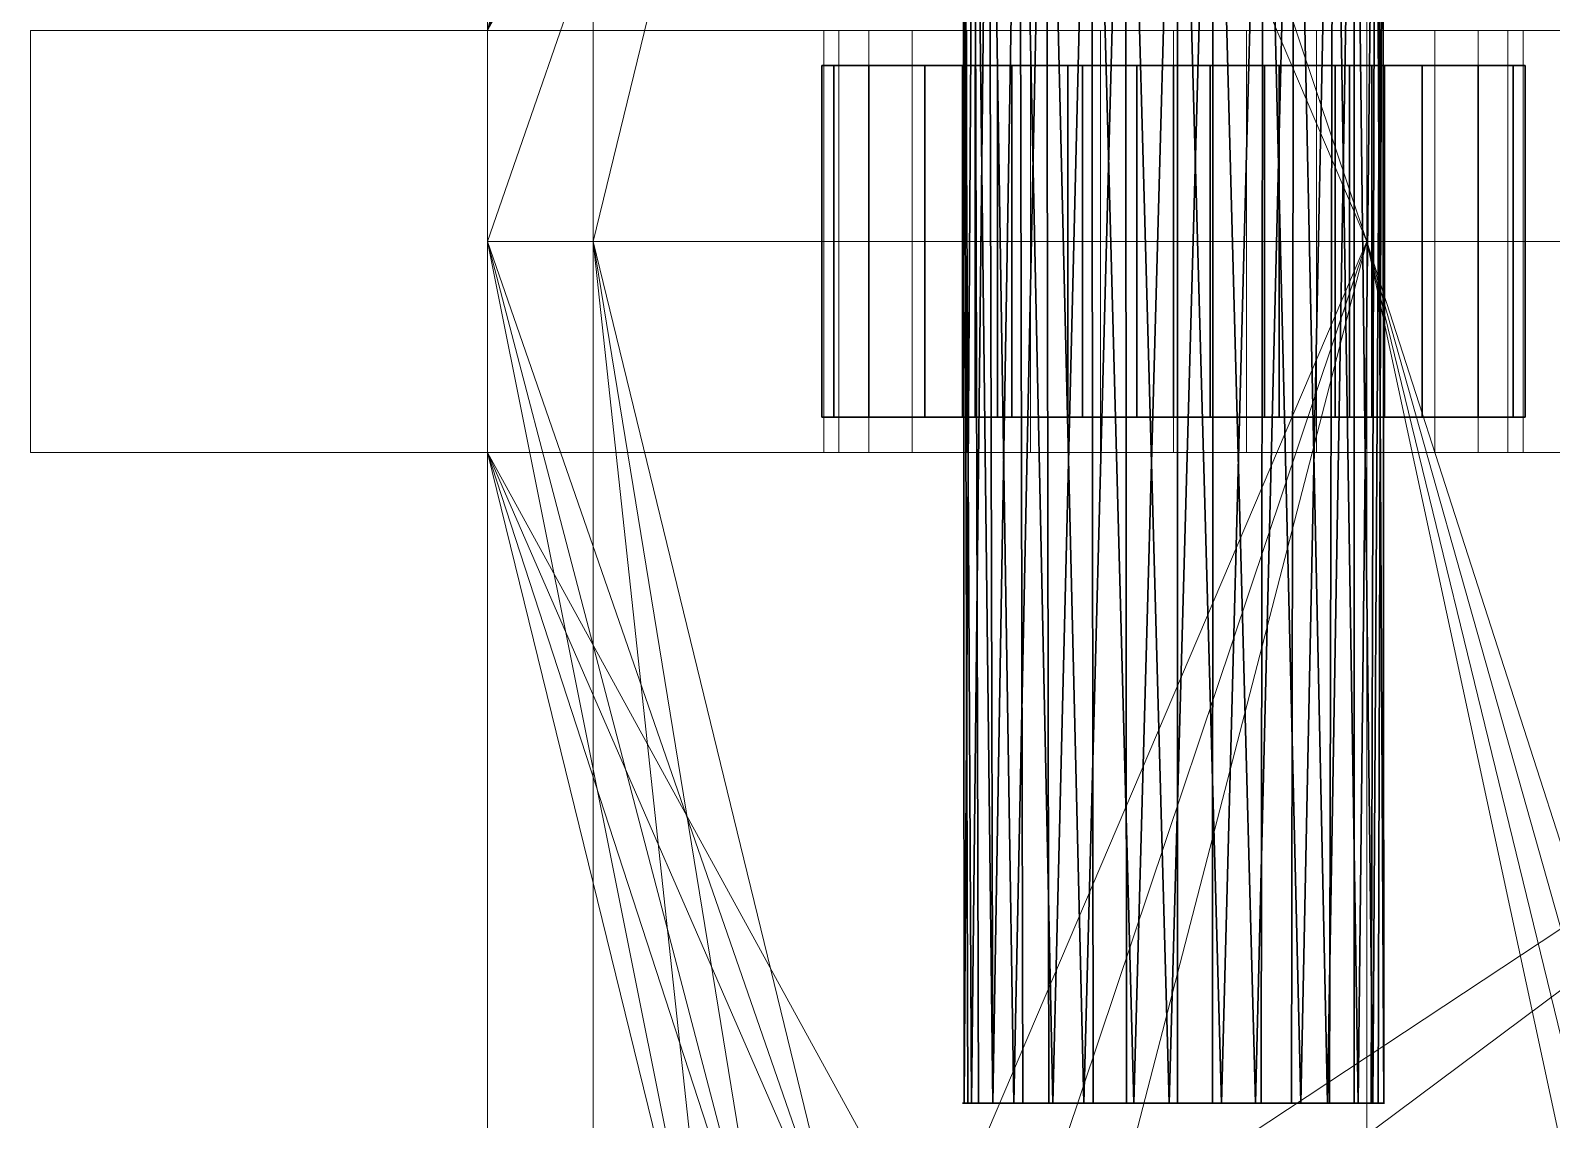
# Model space of a CAD drawing. Header units: millimetres. Extents: x -288 to 127, y 0 to 138.
# Drawn here: x -13 to 30.25, y 22.03 to 53 of the extents above; entities that cross this region are included whole.
import ezdxf

# ---------------------------------------------------------------- set-up
doc = ezdxf.new("R2010")
doc.units = ezdxf.units.MM
doc.layers.add('1', color=7, linetype='Continuous', true_color=0xffffff)

# ---------------------------------------------------------------- blocks, each defined once
blk = doc.blocks.new('UG_SURFACE_001')
at = {"layer": '1', "color": 30, "linetype": 'Continuous', "lineweight": 18}
for points in [[(6.518727, 79.559579, 12), (6, 82.000002, 12), (0, 93.999997, 12), (0, 52.999999, 12)], [(0, 77.500001), (0, 46.999998), (0, 52.999999, 12), (0, 93.999997, 12)], [(50.999999, 52.999999, 12), (50.999999, 93.999997, 12), (17.868886, 83.247468, 12), (17.868886, 80.752529, 12)], [(17.868886, 80.752529, 12), (16.854102, 78.473285, 12), (50.999999, 52.999999, 12)], [(0, 52.999999, 12), (7.985217, 77.541128, 12), (6.518727, 79.559579, 12)], [(50.999999, 52.999999, 12), (16.854102, 78.473285, 12), (15, 76.803848, 12)], [(0, 52.999999, 12), (10.145898, 76.293662, 12), (7.985217, 77.541128, 12)], [(0, 46.999998), (0, 77.500001), (8.056457, 77.500001), (10.145898, 76.293662)], [(15, 76.803848), (15.773155, 77.500001), (25, 77.500001), (25, 46.999998)], [(25, 77.500001), (57, 77.500001), (57, 46.999998), (25, 46.999998)], [(15, 76.803848, 12), (12.62717, 76.03287, 12), (0, 52.999999, 12), (50.999999, 52.999999, 12)], [(25, 46.999998), (12.62717, 76.03287), (15, 76.803848)], [(12.62717, 76.03287, 12), (10.145898, 76.293662, 12), (0, 52.999999, 12)], [(10.145898, 76.293662), (12.62717, 76.03287), (25, 46.999998), (0, 46.999998)], [(0, 41.000001, 12), (-13, 41.000001, 12), (-13, 52.999999, 12), (0, 52.999999, 12)], [(-13, 41.000001, 12), (-13, 41.000001, 187.000006), (-13, 52.999999, 187.000006), (-13, 52.999999, 12)], [(-13, 41.000001, 187.000006), (127.000004, 41.000001, 187.000006), (127.000004, 52.999999, 187.000006), (-13, 52.999999, 187.000006)], [(-13, 52.999999, 12), (9.989435, 52.999999, 148.909837), (12.068552, 52.999999, 145.308688)], [(-13, 52.999999, 12), (-13, 52.999999, 187.000006), (9.554781, 52.999999, 153.045282), (9.989435, 52.999999, 148.909837)], [(-13, 52.999999, 187.000006), (13.622147, 52.999999, 160.090163), (10.839746, 52.999999, 157.000005)], [(10.839746, 52.999999, 157.000005), (9.554781, 52.999999, 153.045282), (-13, 52.999999, 187.000006)], [(-13, 52.999999, 187.000006), (127.000004, 52.999999, 187.000006), (21.579117, 52.999999, 161.781475), (17.420882, 52.999999, 161.781475)], [(17.420882, 52.999999, 161.781475), (13.622147, 52.999999, 160.090163), (-13, 52.999999, 187.000006)], [(0, 52.999999, 12), (-13, 52.999999, 12), (12.068552, 52.999999, 145.308688)], [(0, 46.999998), (0, 41.000001, 12), (0, 52.999999, 12)], [(12.068552, 52.999999, 145.308688), (50.999999, 52.999999, 112.000003), (50.999999, 52.999999, 12), (0, 52.999999, 12)], [(9.554781, 41.000001, 153.045282), (9.554781, 52.999999, 153.045282), (10.839746, 52.999999, 157.000005), (10.839746, 41.000001, 157.000005)], [(9.989435, 41.000001, 148.909837), (9.989435, 52.999999, 148.909837), (9.554781, 52.999999, 153.045282), (9.554781, 41.000001, 153.045282)], [(12.068552, 41.000001, 145.308688), (12.068552, 52.999999, 145.308688), (9.989435, 52.999999, 148.909837), (9.989435, 41.000001, 148.909837)], [(10.839746, 41.000001, 157.000005), (10.839746, 52.999999, 157.000005), (13.622147, 52.999999, 160.090163), (13.622147, 41.000001, 160.090163)], [(50.999999, 52.999999, 112.000003), (12.068552, 52.999999, 145.308688), (15.432633, 52.999999, 142.86454)], [(15.432633, 41.000001, 142.86454), (15.432633, 52.999999, 142.86454), (12.068552, 52.999999, 145.308688), (12.068552, 41.000001, 145.308688)], [(13.622147, 41.000001, 160.090163), (13.622147, 52.999999, 160.090163), (17.420882, 52.999999, 161.781475), (17.420882, 41.000001, 161.781475)], [(15.432633, 52.999999, 142.86454), (19.5, 52.999999, 142.000005), (50.999999, 52.999999, 112.000003)], [(19.5, 41.000001, 142.000005), (19.5, 52.999999, 142.000005), (15.432633, 52.999999, 142.86454), (15.432633, 41.000001, 142.86454)], [(17.420882, 41.000001, 161.781475), (17.420882, 52.999999, 161.781475), (21.579117, 52.999999, 161.781475), (21.579117, 41.000001, 161.781475)], [(50.999999, 52.999999, 112.000003), (19.5, 52.999999, 142.000005), (23.567367, 52.999999, 142.86454)], [(23.567367, 41.000001, 142.86454), (23.567367, 52.999999, 142.86454), (19.5, 52.999999, 142.000005), (19.5, 41.000001, 142.000005)], [(21.579117, 52.999999, 161.781475), (127.000004, 52.999999, 187.000006), (92.420883, 52.999999, 161.781475), (88.622145, 52.999999, 160.090163)], [(25.377853, 52.999999, 160.090163), (21.579117, 52.999999, 161.781475), (85.839748, 52.999999, 157.000005)], [(88.622145, 52.999999, 160.090163), (85.839748, 52.999999, 157.000005), (21.579117, 52.999999, 161.781475)], [(21.579117, 41.000001, 161.781475), (21.579117, 52.999999, 161.781475), (25.377853, 52.999999, 160.090163), (25.377853, 41.000001, 160.090163)], [(23.567367, 52.999999, 142.86454), (26.931448, 52.999999, 145.308688), (63.000001, 52.999999, 112.000003), (50.999999, 52.999999, 112.000003)], [(26.931448, 41.000001, 145.308688), (26.931448, 52.999999, 145.308688), (23.567367, 52.999999, 142.86454), (23.567367, 41.000001, 142.86454)], [(85.839748, 52.999999, 157.000005), (28.160254, 52.999999, 157.000005), (25.377853, 52.999999, 160.090163)], [(25.377853, 41.000001, 160.090163), (25.377853, 52.999999, 160.090163), (28.160254, 52.999999, 157.000005), (28.160254, 41.000001, 157.000005)], [(84.989436, 52.999999, 148.909837), (26.931448, 52.999999, 145.308688), (29.010566, 52.999999, 148.909837)], [(84.989436, 52.999999, 148.909837), (87.06855, 52.999999, 145.308688), (63.000001, 52.999999, 112.000003), (26.931448, 52.999999, 145.308688)], [(29.010566, 41.000001, 148.909837), (29.010566, 52.999999, 148.909837), (26.931448, 52.999999, 145.308688), (26.931448, 41.000001, 145.308688)], [(28.160254, 52.999999, 157.000005), (85.839748, 52.999999, 157.000005), (84.554784, 52.999999, 153.045282)], [(29.44522, 52.999999, 153.045282), (28.160254, 52.999999, 157.000005), (84.554784, 52.999999, 153.045282)], [(28.160254, 41.000001, 157.000005), (28.160254, 52.999999, 157.000005), (29.44522, 52.999999, 153.045282), (29.44522, 41.000001, 153.045282)], [(29.010566, 52.999999, 148.909837), (29.44522, 52.999999, 153.045282), (84.554784, 52.999999, 153.045282), (84.989436, 52.999999, 148.909837)], [(29.44522, 41.000001, 153.045282), (29.44522, 52.999999, 153.045282), (29.010566, 52.999999, 148.909837), (29.010566, 41.000001, 148.909837)], [(0, 0, 12), (0, 41.000001, 12), (0, 46.999998), (0, 7.5)], [(0, 7.5), (0, 46.999998), (6.518727, 14.44042), (6, 12)], [(0, 46.999998), (10.145898, 17.706338), (7.985217, 16.458869)], [(0, 46.999998), (25, 46.999998), (12.62717, 17.967131), (10.145898, 17.706338)], [(7.985217, 16.458869), (6.518727, 14.44042), (0, 46.999998)], [(15, 17.196152), (12.62717, 17.967131), (25, 46.999998)], [(25, 46.999998), (16.854102, 15.526712), (15, 17.196152)], [(25, 46.999998), (25, 7.5), (17.868886, 13.24747), (16.854102, 15.526712)], [(25, 46.999998), (34.07295, 14.853169), (32.992609, 14.229435)], [(25, 46.999998), (57, 46.999998), (36.499999, 14.598076), (35.313584, 14.983566)], [(32.992609, 14.229435), (32.259364, 13.22021), (25, 46.999998)], [(35.313584, 14.983566), (34.07295, 14.853169), (25, 46.999998)], [(32.259364, 13.22021), (32.000002, 12), (25, 7.5), (25, 46.999998)], [(-13, 41.000001, 187.000006), (17.420882, 41.000001, 161.781475), (21.579117, 41.000001, 161.781475)], [(-13, 41.000001, 187.000006), (13.622147, 41.000001, 160.090163), (17.420882, 41.000001, 161.781475)], [(127.000004, 41.000001, 187.000006), (-13, 41.000001, 187.000006), (92.420883, 41.000001, 161.781475), (96.57912, 41.000001, 161.781475)], [(21.579117, 41.000001, 161.781475), (25.377853, 41.000001, 160.090163), (85.839748, 41.000001, 157.000005), (-13, 41.000001, 187.000006)], [(-13, 41.000001, 12), (12.068552, 41.000001, 145.308688), (9.989435, 41.000001, 148.909837)], [(-13, 41.000001, 187.000006), (85.839748, 41.000001, 157.000005), (88.622145, 41.000001, 160.090163)], [(-13, 41.000001, 187.000006), (10.839746, 41.000001, 157.000005), (13.622147, 41.000001, 160.090163)], [(9.989435, 41.000001, 148.909837), (9.554781, 41.000001, 153.045282), (-13, 41.000001, 187.000006), (-13, 41.000001, 12)], [(88.622145, 41.000001, 160.090163), (92.420883, 41.000001, 161.781475), (-13, 41.000001, 187.000006)], [(9.554781, 41.000001, 153.045282), (10.839746, 41.000001, 157.000005), (-13, 41.000001, 187.000006)], [(-13, 41.000001, 12), (0, 41.000001, 12), (19.5, 41.000001, 142.000005), (15.432633, 41.000001, 142.86454)], [(15.432633, 41.000001, 142.86454), (12.068552, 41.000001, 145.308688), (-13, 41.000001, 12)], [(23.567367, 41.000001, 142.86454), (19.5, 41.000001, 142.000005), (0, 41.000001, 12), (50.999999, 41.000001, 12)], [(0, 41.000001, 12), (6.518727, 14.44042, 12), (7.985217, 16.458869, 12)], [(7.985217, 16.458869, 12), (10.145898, 17.706338, 12), (0, 41.000001, 12)], [(50.999999, 41.000001, 12), (0, 41.000001, 12), (12.62717, 17.967131, 12), (15, 17.196152, 12)], [(6, 12, 12), (6.518727, 14.44042, 12), (0, 41.000001, 12), (0, 0, 12)], [(10.145898, 17.706338, 12), (12.62717, 17.967131, 12), (0, 41.000001, 12)], [(50.999999, 41.000001, 12), (15, 17.196152, 12), (16.854102, 15.526712, 12)], [(50.999999, 41.000001, 12), (16.854102, 15.526712, 12), (17.868886, 13.24747, 12), (35.313584, 14.983566, 12)], [(50.999999, 41.000001, 12), (50.999999, 41.000001, 112.000003), (26.931448, 41.000001, 145.308688), (23.567367, 41.000001, 142.86454)], [(84.989436, 41.000001, 148.909837), (84.554784, 41.000001, 153.045282), (25.377853, 41.000001, 160.090163), (28.160254, 41.000001, 157.000005)], [(84.554784, 41.000001, 153.045282), (85.839748, 41.000001, 157.000005), (25.377853, 41.000001, 160.090163)], [(29.010566, 41.000001, 148.909837), (26.931448, 41.000001, 145.308688), (50.999999, 41.000001, 112.000003)], [(28.160254, 41.000001, 157.000005), (50.999999, 41.000001, 112.000003), (87.06855, 41.000001, 145.308688), (84.989436, 41.000001, 148.909837)], [(50.999999, 41.000001, 112.000003), (28.160254, 41.000001, 157.000005), (29.44522, 41.000001, 153.045282)], [(50.999999, 41.000001, 112.000003), (29.44522, 41.000001, 153.045282), (29.010566, 41.000001, 148.909837)]]:
    blk.add_3dface(points, dxfattribs=at)
blk = doc.blocks.new('stoika_kon_BODY')
at = {"layer": '1', "color": 30, "linetype": 'Continuous', "lineweight": 18}
for p, q in [((0, 94), (0, 0)), ((-13, 41, 187), (-13, 53, 187)), ((-13, 41, 12), (-13, 53, 12)), ((0, 41, 12), (0, 53, 12)), ((-13, 41, 12), (-13, 41, 187)), ((-13, 41, 187), (127, 41, 187)), ((-13, 41, 12), (0, 41, 12)), ((0, 0, 12), (0, 41, 12)), ((0, 41, 12), (51, 41, 12))]:
    blk.add_line(p, q, dxfattribs=at)
at = {"layer": '1', "color": 30, "linetype": 'Continuous', "lineweight": 18, "extrusion": (0, -1, 0)}
blk.add_circle((19.5, 152, -41), 10, dxfattribs=at)
at = {"layer": '1', "color": 30, "linetype": 'Continuous', "lineweight": 18}
blk.add_blockref('UG_SURFACE_001', (0, 0), dxfattribs=at)
blk = doc.blocks.new('UG_SURFACE_003')
at = {"layer": '1', "color": 30, "linetype": 'Continuous', "lineweight": 18}
for points in [[(3, 77.500001, 12), (0, 77.500001, 12), (0, 46.999998, 12), (3, 46.999998, 12)], [(0, 46.999998), (0, 77.500001), (8.056457, 77.500001), (10.145898, 76.293662)], [(0, 77.500001), (0, 46.999998), (0, 46.999998, 12), (0, 77.500001, 12)], [(10.145898, 76.293662, 12), (8.056457, 77.500001, 12), (3, 77.500001, 12), (3, 46.999998, 12)], [(25, 46.999998, 12), (25, 77.500001, 12), (15.773155, 77.500001, 12), (15, 76.803848, 12)], [(15, 76.803848), (15.773155, 77.500001), (25, 77.500001), (25, 46.999998)], [(57, 77.500001, 12), (25, 77.500001, 12), (25, 46.999998, 12), (57, 46.999998, 12)], [(25, 77.500001), (57, 77.500001), (57, 46.999998), (25, 46.999998)], [(15, 76.803848, 12), (12.62717, 76.03287, 12), (25, 46.999998, 12)], [(25, 46.999998), (12.62717, 76.03287), (15, 76.803848)], [(10.145898, 76.293662), (12.62717, 76.03287), (25, 46.999998), (0, 46.999998)], [(3, 46.999998, 12), (25, 46.999998, 12), (12.62717, 76.03287, 12), (10.145898, 76.293662, 12)], [(3, 46.999998, 12), (0, 46.999998, 12), (0, 7.5, 12), (3, 7.5, 12)], [(0, 7.5), (0, 46.999998), (6.518727, 14.44042), (6, 12)], [(0, 46.999998), (10.145898, 17.706338), (7.985217, 16.458869)], [(12.62717, 17.967131), (10.145898, 17.706338), (0, 46.999998), (25, 46.999998)], [(7.985217, 16.458869), (6.518727, 14.44042), (0, 46.999998)], [(0, 46.999998), (0, 7.5), (0, 7.5, 12), (0, 46.999998, 12)], [(25, 46.999998, 12), (3, 46.999998, 12), (10.145898, 17.706338, 12), (12.62717, 17.967131, 12)], [(3, 46.999998, 12), (6.518727, 14.44042, 12), (7.985217, 16.458869, 12)], [(7.985217, 16.458869, 12), (10.145898, 17.706338, 12), (3, 46.999998, 12)], [(6, 12, 12), (6.518727, 14.44042, 12), (3, 46.999998, 12), (3, 7.5, 12)], [(12.62717, 17.967131, 12), (15, 17.196152, 12), (25, 46.999998, 12)], [(25, 46.999998), (15, 17.196152), (12.62717, 17.967131)], [(25, 46.999998, 12), (15, 17.196152, 12), (16.854102, 15.526712, 12)], [(16.854102, 15.526712), (15, 17.196152), (25, 46.999998)], [(16.854102, 15.526712, 12), (17.868886, 13.24747, 12), (25, 7.5, 12), (25, 46.999998, 12)], [(25, 46.999998), (25, 7.5), (17.868886, 13.24747), (16.854102, 15.526712)], [(25, 46.999998, 12), (32.259364, 13.22021, 12), (32.992609, 14.229435, 12)], [(25, 46.999998, 12), (34.07295, 14.853169, 12), (35.313584, 14.983566, 12)], [(25, 46.999998, 12), (25, 7.5, 12), (32.000002, 12, 12), (32.259364, 13.22021, 12)], [(35.313584, 14.983566, 12), (36.499999, 14.598076, 12), (57, 46.999998, 12), (25, 46.999998, 12)], [(32.992609, 14.229435, 12), (34.07295, 14.853169, 12), (25, 46.999998, 12)], [(25, 46.999998), (34.07295, 14.853169), (32.992609, 14.229435)], [(25, 46.999998), (57, 46.999998), (36.499999, 14.598076), (35.313584, 14.983566)], [(32.992609, 14.229435), (32.259364, 13.22021), (25, 46.999998)], [(35.313584, 14.983566), (34.07295, 14.853169), (25, 46.999998)], [(32.259364, 13.22021), (32.000002, 12), (25, 7.5), (25, 46.999998)]]:
    blk.add_3dface(points, dxfattribs=at)
blk = doc.blocks.new('plohadka_pod_stoiku_kon_BODY')
at = {"layer": '1', "color": 30, "linetype": 'Continuous', "lineweight": 18}
for p, q in [((0, 94), (0, 0)), ((0, 0, 12), (0, 94, 12))]:
    blk.add_line(p, q, dxfattribs=at)
blk.add_blockref('UG_SURFACE_003', (0, 0), dxfattribs=at)
blk = doc.blocks.new('UG_SURFACE_007')
at = {"layer": '1', "color": 11, "linetype": 'Continuous', "lineweight": 25}
for points in [[(0, 10, 10), (-2.58819, 9.659259, 10), (-1.041889, 5.908846, 10), (1.041889, 5.908846, 10)], [(0, 10, 10), (0, 10), (-2.58819, 9.659259), (-2.58819, 9.659259, 10)], [(1.041889, 5.908846), (-1.041889, 5.908846), (-2.58819, 9.659259), (0, 10)], [(1.041889, 5.908846, 10), (2.58819, 9.659259, 10), (0, 10, 10)], [(2.58819, 9.659259, 10), (2.58819, 9.659259), (0, 10), (0, 10, 10)], [(0, 10), (2.58819, 9.659259), (1.041889, 5.908846)], [(-2.58819, 9.659259, 10), (-5, 8.660254, 10), (-3, 5.196152, 10), (-1.041889, 5.908846, 10)], [(-2.58819, 9.659259, 10), (-2.58819, 9.659259), (-5, 8.660254), (-5, 8.660254, 10)], [(-1.041889, 5.908846), (-3, 5.196152), (-5, 8.660254), (-2.58819, 9.659259)], [(5, 8.660254, 10), (2.58819, 9.659259, 10), (1.041889, 5.908846, 10), (3, 5.196152, 10)], [(2.58819, 9.659259), (5, 8.660254), (3, 5.196152), (1.041889, 5.908846)], [(5, 8.660254, 10), (5, 8.660254), (2.58819, 9.659259), (2.58819, 9.659259, 10)], [(-4.596266, 3.856726, 10), (-3, 5.196152, 10), (-5, 8.660254, 10), (-7.071068, 7.071068, 10)], [(-5, 8.660254, 10), (-5, 8.660254), (-7.071068, 7.071068), (-7.071068, 7.071068, 10)], [(-7.071068, 7.071068), (-5, 8.660254), (-3, 5.196152), (-4.596266, 3.856726)], [(7.071068, 7.071068, 10), (5, 8.660254, 10), (3, 5.196152, 10), (4.596266, 3.856726, 10)], [(4.596266, 3.856726), (3, 5.196152), (5, 8.660254), (7.071068, 7.071068)], [(7.071068, 7.071068, 10), (7.071068, 7.071068), (5, 8.660254), (5, 8.660254, 10)], [(-4.596266, 3.856726, 10), (-7.071068, 7.071068, 10), (-8.660254, 5, 10)], [(-7.071068, 7.071068, 10), (-7.071068, 7.071068), (-8.660254, 5), (-8.660254, 5, 10)], [(-8.660254, 5), (-7.071068, 7.071068), (-4.596266, 3.856726)], [(8.660254, 5, 10), (7.071068, 7.071068, 10), (4.596266, 3.856726, 10), (5.638156, 2.052121, 10)], [(5.638156, 2.052121), (4.596266, 3.856726), (7.071068, 7.071068), (8.660254, 5)], [(8.660254, 5, 10), (8.660254, 5), (7.071068, 7.071068), (7.071068, 7.071068, 10)], [(-1.041889, 5.908846), (-1.041889, 5.908846, 10), (-3, 5.196152, 10), (-3, 5.196152)], [(1.041889, 5.908846), (1.041889, 5.908846, 10), (-1.041889, 5.908846, 10), (-1.041889, 5.908846)], [(3, 5.196152), (3, 5.196152, 10), (1.041889, 5.908846, 10), (1.041889, 5.908846)], [(-3, 5.196152), (-3, 5.196152, 10), (-4.596266, 3.856726, 10), (-4.596266, 3.856726)], [(4.596266, 3.856726), (4.596266, 3.856726, 10), (3, 5.196152, 10), (3, 5.196152)], [(-8.660254, 5, 10), (-9.659259, 2.58819, 10), (-5.638156, 2.052121, 10), (-4.596266, 3.856726, 10)], [(-8.660254, 5, 10), (-8.660254, 5), (-9.659259, 2.58819), (-9.659259, 2.58819, 10)], [(-4.596266, 3.856726), (-5.638156, 2.052121), (-9.659259, 2.58819), (-8.660254, 5)], [(5.638156, 2.052121, 10), (9.659259, 2.58819, 10), (8.660254, 5, 10)], [(8.660254, 5), (9.659259, 2.58819), (5.638156, 2.052121)], [(9.659259, 2.58819, 10), (9.659259, 2.58819), (8.660254, 5), (8.660254, 5, 10)], [(-4.596266, 3.856726), (-4.596266, 3.856726, 10), (-5.638156, 2.052121, 10), (-5.638156, 2.052121)], [(5.638156, 2.052121), (5.638156, 2.052121, 10), (4.596266, 3.856726, 10), (4.596266, 3.856726)], [(-9.659259, 2.58819, 10), (-10, 0, 10), (-6, 0, 10), (-5.638156, 2.052121, 10)], [(-9.659259, 2.58819, 10), (-9.659259, 2.58819), (-10, 0), (-10, 0, 10)], [(-5.638156, 2.052121), (-6, 0), (-10, 0), (-9.659259, 2.58819)], [(5.638156, 2.052121, 10), (6, 0, 10), (10, 0, 10), (9.659259, 2.58819, 10)], [(9.659259, 2.58819), (10, 0), (6, 0), (5.638156, 2.052121)], [(10, 0, 10), (10, 0), (9.659259, 2.58819), (9.659259, 2.58819, 10)], [(-5.638156, 2.052121), (-5.638156, 2.052121, 10), (-6, 0, 10), (-6, 0)], [(6, 0), (6, 0, 10), (5.638156, 2.052121, 10), (5.638156, 2.052121)], [(-10, 0, 10), (-9.659259, -2.58819, 10), (-5.638156, -2.052121, 10), (-6, 0, 10)], [(-10, 0, 10), (-10, 0), (-9.659259, -2.58819), (-9.659259, -2.58819, 10)], [(-9.659259, -2.58819), (-10, 0), (-6, 0), (-5.638156, -2.052121)], [(-6, 0), (-6, 0, 10), (-5.638156, -2.052121, 10), (-5.638156, -2.052121)], [(9.659259, -2.58819, 10), (10, 0, 10), (6, 0, 10), (5.638156, -2.052121, 10)], [(10, 0), (9.659259, -2.58819), (5.638156, -2.052121), (6, 0)], [(5.638156, -2.052121), (5.638156, -2.052121, 10), (6, 0, 10), (6, 0)], [(9.659259, -2.58819, 10), (9.659259, -2.58819), (10, 0), (10, 0, 10)], [(-5.638156, -2.052121, 10), (-9.659259, -2.58819, 10), (-8.660254, -5, 10)], [(-8.660254, -5), (-9.659259, -2.58819), (-5.638156, -2.052121)], [(-8.660254, -5, 10), (-7.071068, -7.071068, 10), (-4.596266, -3.856726, 10), (-5.638156, -2.052121, 10)], [(-5.638156, -2.052121), (-4.596266, -3.856726), (-7.071068, -7.071068), (-8.660254, -5)], [(-5.638156, -2.052121), (-5.638156, -2.052121, 10), (-4.596266, -3.856726, 10), (-4.596266, -3.856726)], [(8.660254, -5, 10), (9.659259, -2.58819, 10), (5.638156, -2.052121, 10), (4.596266, -3.856726, 10)], [(4.596266, -3.856726), (5.638156, -2.052121), (9.659259, -2.58819), (8.660254, -5)], [(4.596266, -3.856726), (4.596266, -3.856726, 10), (5.638156, -2.052121, 10), (5.638156, -2.052121)], [(-9.659259, -2.58819, 10), (-9.659259, -2.58819), (-8.660254, -5), (-8.660254, -5, 10)], [(8.660254, -5, 10), (8.660254, -5), (9.659259, -2.58819), (9.659259, -2.58819, 10)], [(-3, -5.196152, 10), (-4.596266, -3.856726, 10), (-7.071068, -7.071068, 10), (-5, -8.660254, 10)], [(-5, -8.660254), (-7.071068, -7.071068), (-4.596266, -3.856726), (-3, -5.196152)], [(-4.596266, -3.856726), (-4.596266, -3.856726, 10), (-3, -5.196152, 10), (-3, -5.196152)], [(5, -8.660254, 10), (7.071068, -7.071068, 10), (4.596266, -3.856726, 10), (3, -5.196152, 10)], [(3, -5.196152), (4.596266, -3.856726), (7.071068, -7.071068), (5, -8.660254)], [(3, -5.196152), (3, -5.196152, 10), (4.596266, -3.856726, 10), (4.596266, -3.856726)], [(4.596266, -3.856726, 10), (7.071068, -7.071068, 10), (8.660254, -5, 10)], [(8.660254, -5), (7.071068, -7.071068), (4.596266, -3.856726)], [(-8.660254, -5, 10), (-8.660254, -5), (-7.071068, -7.071068), (-7.071068, -7.071068, 10)], [(7.071068, -7.071068, 10), (7.071068, -7.071068), (8.660254, -5), (8.660254, -5, 10)], [(-5, -8.660254, 10), (-2.58819, -9.659259, 10), (-1.041889, -5.908846, 10), (-3, -5.196152, 10)], [(-3, -5.196152), (-1.041889, -5.908846), (-2.58819, -9.659259), (-5, -8.660254)], [(-3, -5.196152), (-3, -5.196152, 10), (-1.041889, -5.908846, 10), (-1.041889, -5.908846)], [(3, -5.196152, 10), (1.041889, -5.908846, 10), (2.58819, -9.659259, 10), (5, -8.660254, 10)], [(5, -8.660254), (2.58819, -9.659259), (1.041889, -5.908846), (3, -5.196152)], [(1.041889, -5.908846), (1.041889, -5.908846, 10), (3, -5.196152, 10), (3, -5.196152)], [(-1.041889, -5.908846, 10), (-2.58819, -9.659259, 10), (0, -10, 10)], [(0, -10), (-2.58819, -9.659259), (-1.041889, -5.908846)], [(0, -10, 10), (2.58819, -9.659259, 10), (1.041889, -5.908846, 10), (-1.041889, -5.908846, 10)], [(-1.041889, -5.908846), (1.041889, -5.908846), (2.58819, -9.659259), (0, -10)], [(-1.041889, -5.908846), (-1.041889, -5.908846, 10), (1.041889, -5.908846, 10), (1.041889, -5.908846)], [(-7.071068, -7.071068, 10), (-7.071068, -7.071068), (-5, -8.660254), (-5, -8.660254, 10)], [(5, -8.660254, 10), (5, -8.660254), (7.071068, -7.071068), (7.071068, -7.071068, 10)], [(-5, -8.660254, 10), (-5, -8.660254), (-2.58819, -9.659259), (-2.58819, -9.659259, 10)], [(2.58819, -9.659259, 10), (2.58819, -9.659259), (5, -8.660254), (5, -8.660254, 10)], [(-2.58819, -9.659259, 10), (-2.58819, -9.659259), (0, -10), (0, -10, 10)], [(0, -10, 10), (0, -10), (2.58819, -9.659259), (2.58819, -9.659259, 10)]]:
    blk.add_3dface(points, dxfattribs=at)
blk = doc.blocks.new('3012_327-12H9-10_BODY')
at = {"layer": '1', "color": 11, "linetype": 'Continuous', "lineweight": 25, "extrusion": (0, 0, -1)}
for centre, radius in [((0, 0, -10), 10), ((0, 0, -10), 6), ((0, 0), 6)]:
    blk.add_circle(centre, radius, dxfattribs=at)
at = {"layer": '1', "color": 11, "linetype": 'Continuous', "lineweight": 25}
blk.add_circle((0, 0), 10, dxfattribs=at)
blk.add_blockref('UG_SURFACE_007', (0, 0), dxfattribs=at)
blk = doc.blocks.new('UG_SURFACE_013')
at = {"layer": '1', "color": 30, "linetype": 'Continuous', "lineweight": 25}
for points in [[(-0.627171, 5.967131), (-3, 5.196152), (-1.854102, 5.706339, 45.000002)], [(-3, 5.196152), (-2.934443, 5.082604, 45.000002), (-1.854102, 5.706339, 45.000002)], [(-1.854102, 5.706339, 45.000002), (-0.613466, 5.836735, 45.000002), (-0.627171, 5.967131)], [(1.854102, 5.706339), (-0.627171, 5.967131), (0.627171, 5.967131, 45.000002)], [(-0.627171, 5.967131), (-0.613466, 5.836735, 45.000002), (0.627171, 5.967131, 45.000002)], [(0.627171, 5.967131, 45.000002), (1.813585, 5.581642, 45.000002), (1.854102, 5.706339)], [(1.854102, 5.706339), (1.813585, 5.581642, 45.000002), (3, 5.196152, 45.000002)], [(4.014784, 4.458869), (1.854102, 5.706339), (3, 5.196152, 45.000002)], [(-4.014784, 4.458869, 45.000002), (-3, 5.196152), (-4.854102, 3.526712)], [(-4.014784, 4.458869, 45.000002), (-2.934443, 5.082604, 45.000002), (-3, 5.196152)], [(3, 5.196152, 45.000002), (3.927051, 4.361432, 45.000002), (4.014784, 4.458869)], [(-4.854102, 3.526712), (-4.748028, 3.449644, 45.000002), (-4.014784, 4.458869, 45.000002)], [(4.014784, 4.458869), (3.927051, 4.361432, 45.000002), (4.854102, 3.526712, 45.000002)], [(5.481273, 2.44042), (4.014784, 4.458869), (4.854102, 3.526712, 45.000002)], [(-4.854102, 3.526712), (-5.868886, 1.24747), (-5.481273, 2.44042, 45.000002)], [(-5.481273, 2.44042, 45.000002), (-4.748028, 3.449644, 45.000002), (-4.854102, 3.526712)], [(4.854102, 3.526712, 45.000002), (5.361494, 2.387091, 45.000002), (5.481273, 2.44042)], [(-5.868886, 1.24747), (-5.740636, 1.22021, 45.000002), (-5.481273, 2.44042, 45.000002)], [(5.481273, 2.44042), (5.361494, 2.387091, 45.000002), (5.868886, 1.24747, 45.000002)], [(5.868886, 1.24747, 45.000002), (6, 0), (5.481273, 2.44042)], [(-5.868886, 1.24747), (-5.868886, -1.24747), (-6, 0, 45.000002)], [(-6, 0, 45.000002), (-5.740636, 1.22021, 45.000002), (-5.868886, 1.24747)], [(5.868886, 1.24747, 45.000002), (6, 0, 45.000002), (6, 0)], [(-5.868886, -1.24747), (-5.740636, -1.22021, 45.000002), (-6, 0, 45.000002)], [(5.868886, -1.24747, 45.000002), (5.481273, -2.44042), (6, 0)], [(6, 0), (6, 0, 45.000002), (5.868886, -1.24747, 45.000002)], [(-5.481273, -2.44042, 45.000002), (-5.740636, -1.22021, 45.000002), (-5.868886, -1.24747)], [(-5.868886, -1.24747), (-4.854102, -3.526712), (-5.481273, -2.44042, 45.000002)], [(5.868886, -1.24747, 45.000002), (5.361494, -2.387091, 45.000002), (5.481273, -2.44042)], [(-4.854102, -3.526712), (-4.748028, -3.449644, 45.000002), (-5.481273, -2.44042, 45.000002)], [(4.014784, -4.458869), (5.481273, -2.44042), (4.854102, -3.526712, 45.000002)], [(5.481273, -2.44042), (5.361494, -2.387091, 45.000002), (4.854102, -3.526712, 45.000002)], [(-4.014784, -4.458869, 45.000002), (-4.748028, -3.449644, 45.000002), (-4.854102, -3.526712)], [(-4.854102, -3.526712), (-3, -5.196152), (-4.014784, -4.458869, 45.000002)], [(4.854102, -3.526712, 45.000002), (3.927051, -4.361432, 45.000002), (4.014784, -4.458869)], [(-3, -5.196152), (-2.934443, -5.082604, 45.000002), (-4.014784, -4.458869, 45.000002)], [(1.854102, -5.706339), (4.014784, -4.458869), (3, -5.196152, 45.000002)], [(4.014784, -4.458869), (3.927051, -4.361432, 45.000002), (3, -5.196152, 45.000002)], [(-1.854102, -5.706339, 45.000002), (-2.934443, -5.082604, 45.000002), (-3, -5.196152)], [(-3, -5.196152), (-0.627171, -5.967131), (-1.854102, -5.706339, 45.000002)], [(1.854102, -5.706339), (1.813585, -5.581642, 45.000002), (0.627171, -5.967131, 45.000002)], [(3, -5.196152, 45.000002), (1.813585, -5.581642, 45.000002), (1.854102, -5.706339)], [(-0.627171, -5.967131), (-0.613466, -5.836735, 45.000002), (-1.854102, -5.706339, 45.000002)], [(-0.627171, -5.967131), (1.854102, -5.706339), (0.627171, -5.967131, 45.000002)], [(0.627171, -5.967131, 45.000002), (-0.613466, -5.836735, 45.000002), (-0.627171, -5.967131)]]:
    blk.add_3dface(points, dxfattribs=at)
blk = doc.blocks.new('3033-0151_d12_BODY')
at = {"layer": '1', "color": 30, "linetype": 'Continuous', "lineweight": 25, "extrusion": (0, 0, -1)}
blk.add_circle((0, 0, -45), 6, dxfattribs=at)
at = {"layer": '1', "color": 30, "linetype": 'Continuous', "lineweight": 25}
blk.add_blockref('UG_SURFACE_013', (0, 0), dxfattribs=at)

msp = doc.modelspace()

# ---------------------------------------------------------------- block references
at = {"layer": '1', "color": 3, "linetype": 'Continuous', "lineweight": 18, "extrusion": (0, -1, 0), "rotation": 31.134129}
msp.add_blockref('3033-0151_d12_BODY', (19.5, 152, -67.5), dxfattribs=at)
at = {"layer": '1', "color": 3, "linetype": 'Continuous', "lineweight": 18}
for name, p in [('stoika_kon_BODY', (0, 0)), ('plohadka_pod_stoiku_kon_BODY', (0, 0, -12))]:
    msp.add_blockref(name, p, dxfattribs=at)
at = {"layer": '1', "color": 3, "linetype": 'Continuous', "lineweight": 18, "extrusion": (0, 1, 0), "rotation": 180}
msp.add_blockref('3012_327-12H9-10_BODY', (-19.5, 152, 42), dxfattribs=at)

doc.saveas('drawing.dxf')
